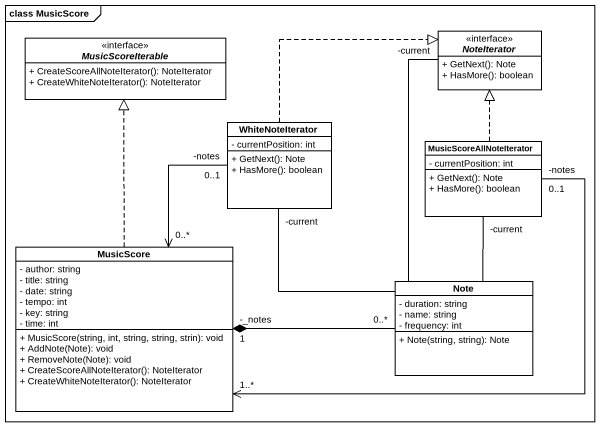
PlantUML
@startuml
mainframe class MusicScore
hide circle
hide empty members
skinparam classAttributeIconSize 0
interface MusicScoreIterable <<interface>> {
  + CreateScoreAllNoteIterator(): NoteIterator
  + CreateWhiteNoteIterator(): NoteIterator
}
interface NoteIterator <<interface>> {
  + GetNext(): Note
  + HasMore(): boolean
}
class WhiteNoteIterator {
  - currentPosition: int
  + GetNext(): Note
  + HasMore(): boolean
}
class MusicScoreAllNoteIterator {
  - currentPosition: int
  + GetNext(): Note
  + HasMore(): boolean
}
class MusicScore {
  - author: string
  - title: string
  - date: string
  - tempo: int
  - key: string
  - time: int
  + MusicScore(string, int, string, string, strin): void
  + AddNote(Note): void
  + RemoveNote(Note): void
  + CreateScoreAllNoteIterator(): NoteIterator
  + CreateWhiteNoteIterator(): NoteIterator
}
class "Note" as Note_ {
  - duration: string
  - name: string
  - frequency: int
  + Note(string, string): Note
}
NoteIterator "-current" -- Note_
WhiteNoteIterator .right.|> NoteIterator
WhiteNoteIterator "-current" -- Note_
MusicScoreAllNoteIterator .up.|> NoteIterator
MusicScoreAllNoteIterator "-notes\n0..1" -left-> "1..*" MusicScore
MusicScore .up.|> MusicScoreIterable
MusicScore "0..*" <-up- "-notes\n0..1" WhiteNoteIterator
Note_ -up- "-current" MusicScoreAllNoteIterator
Note_ "0..*" -left-* "-_notes\n1" MusicScore
@enduml
